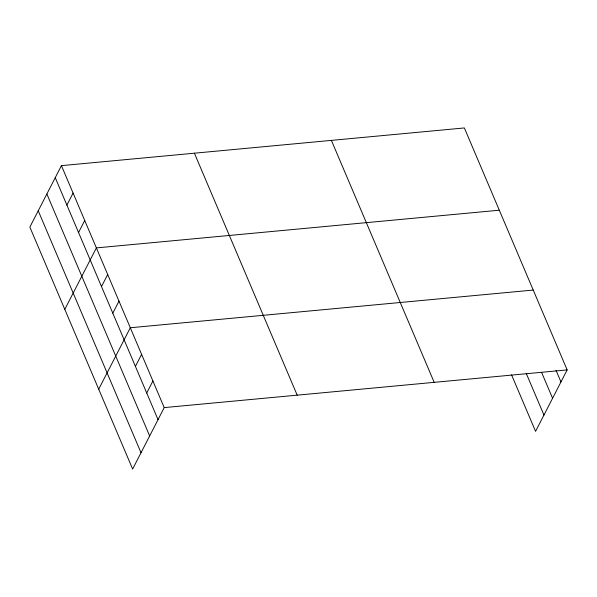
<?xml version="1.0" encoding="UTF-8"?>
<svg xmlns="http://www.w3.org/2000/svg" width="597" height="597" viewBox="0 0 597 597"><rect width="100%" height="100%" fill="white"/><g stroke="black" fill="none" stroke-linecap="round" stroke-linejoin="round"><path stroke-width="0.9" d="M61.431 165.638L29.85 227.091L132.638 469.055L164.22 407.602L61.431 165.638L464.362 127.945L567.15 369.909L535.569 431.362L511.539 374.804M66.901 205.092L73.088 193.062M78.55 232.517L84.737 220.48M64.797 309.365L96.386 247.904L499.308 210.211M101.505 286.553L107.691 274.523M112.811 313.171L118.997 301.134M98.714 389.207L130.303 327.753L533.233 290.06M135.422 366.401L141.608 354.372M146.728 393.02L152.914 380.983M164.22 407.602L567.15 369.909M556.016 370.297L560.964 381.938M541.628 372.468L552.583 398.251M526.278 373.468L543.949 415.057M331.395 140.385L434.183 382.341M194.398 153.198L297.187 395.162M55.252 177.675L158.033 419.639M46.864 193.98L149.653 435.944M38.23 210.786L141.019 452.75"/></g></svg>
